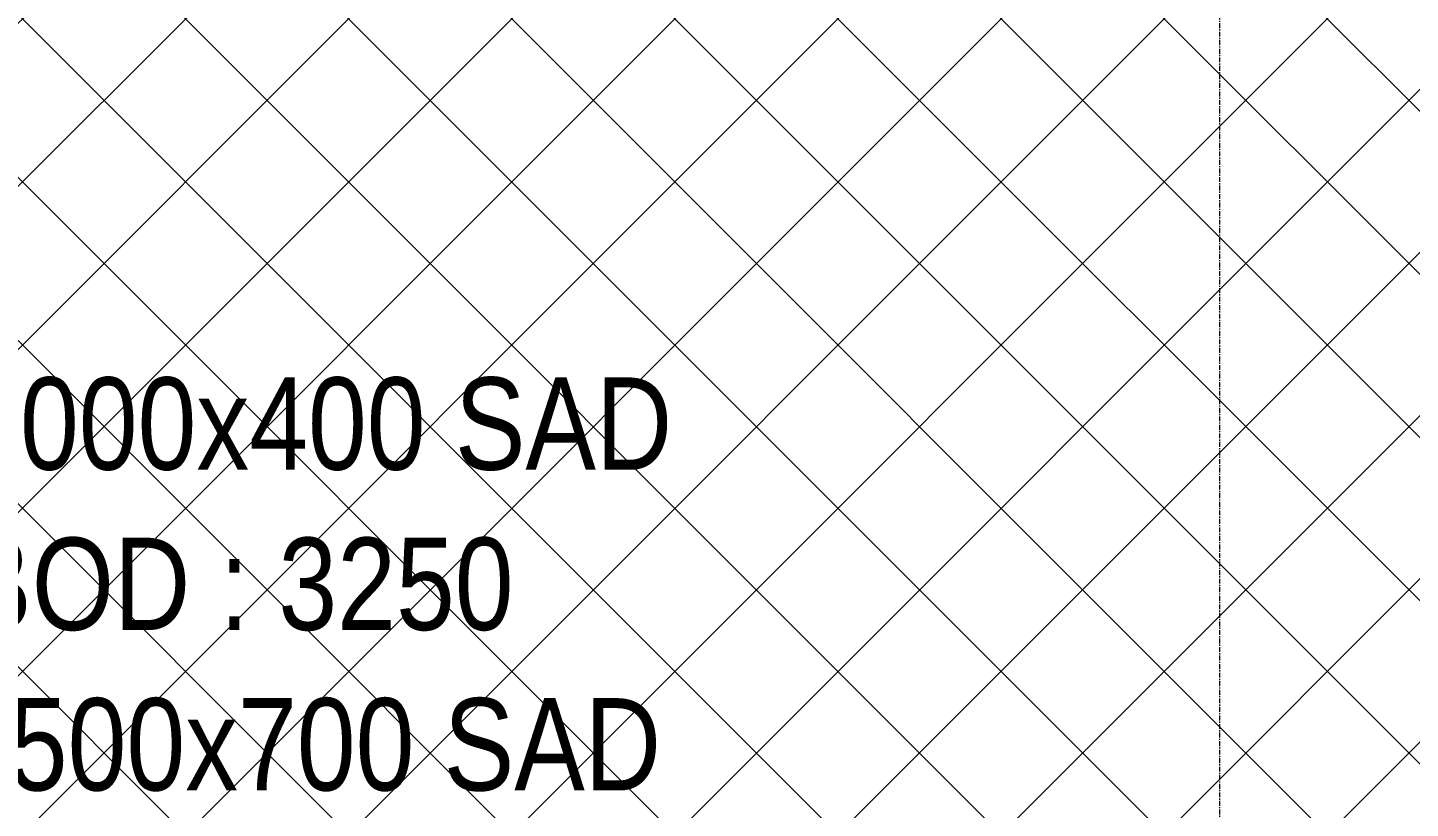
# Model space of a CAD drawing. Header units: inches. Extents: x -83664 to 20107, y -47222 to 19398.
# Drawn here: x -40073 to -36477, y -32331 to -30301 of the extents above; entities that cross this region are included whole.
import ezdxf

# ---------------------------------------------------------------- set-up
doc = ezdxf.new("R2010")
doc.units = ezdxf.units.IN
doc.header["$MEASUREMENT"] = 0
doc.linetypes.add('Grid Line', pattern=[22.225, 12.7, -3.175, 3.175, -3.175])
for name, color, linetype, lineweight in [('A-DETL-GENF', 7, 'Continuous', 9), ('M-HVAC-DUCT-IDEN', 7, 'Continuous', 18), ('S-GRID', 7, 'Continuous', 9)]:
    doc.layers.add(name, color=color, linetype=linetype, lineweight=lineweight)
doc.styles.add('Arial Narrow_21', font='ARIALN.TTF', dxfattribs={"height": 240})

msp = doc.modelspace()

# ---------------------------------------------------------------- hatches: boundary and pattern name
at = {"layer": 'A-DETL-GENF', "true_color": 0xff0000}
h = msp.add_hatch(dxfattribs=at)
h.set_pattern_fill('FP_59', color=1, style=0, pattern_type=2)
h.set_pattern_definition([(45, (-151456.65, -98372.2), (-212.13203, 212.13203), []), (135, (-151456.65, -98372.2), (-212.13203, -212.13203), [])])
h.paths.add_polyline_path([(-62993, -37189.5), (-27297.3, -37189.5), (-27297.3, -98.4), (-62993, -98.4), (-62993, -33333)])

# ---------------------------------------------------------------- linework, layer by layer
at = {"layer": 'S-GRID', "color": 254, "linetype": 'Grid Line', "true_color": 0xdcdcdc}
msp.add_line((-36972.3, -44103.7), (-36972.3, 15149.1), dxfattribs=at)

# ---------------------------------------------------------------- texts
at = {"layer": 'M-HVAC-DUCT-IDEN', "lineweight": 9, "char_height": 240, "attachment_point": 1, "style": 'Arial Narrow_21'}
for s, insert, width in [('1000x400 SAD', (-40246.2, -31210.4), 2320.885), ('BOD : 3250', (-40246.2, -31627.2), 1803.797), ('1500x700 SAD', (-40275.2, -32044.4), 2320.885)]:
    msp.add_mtext(s, dxfattribs=dict(at, insert=insert, width=width))

doc.saveas('drawing.dxf')
